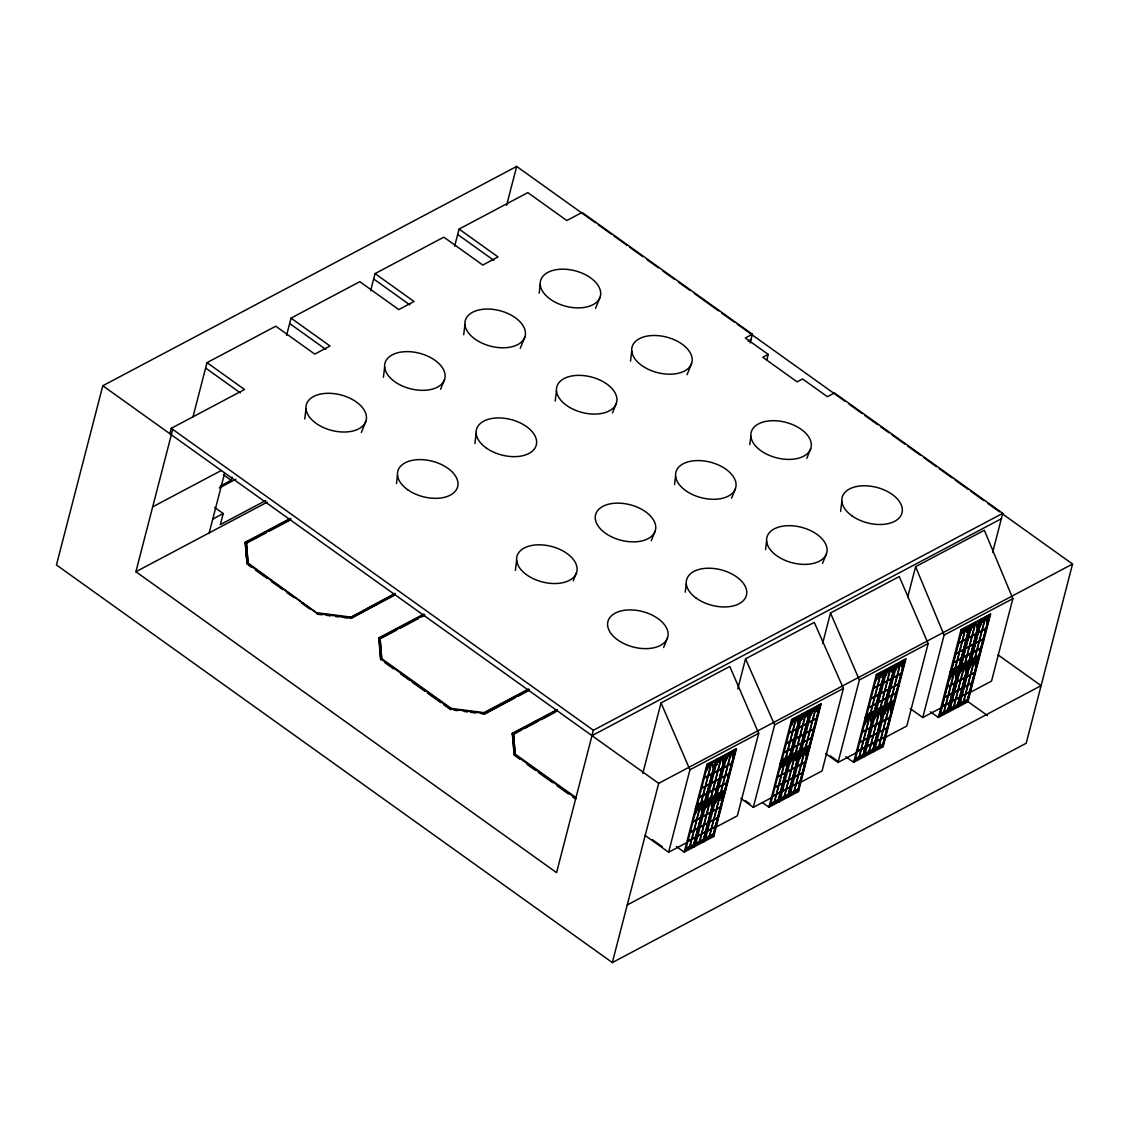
<?xml version="1.0" encoding="UTF-8"?>
<svg xmlns="http://www.w3.org/2000/svg" width="1129" height="1129" viewBox="0 0 1129 1129"><rect width="100%" height="100%" fill="white"/><g stroke="black" fill="none" stroke-linecap="round" stroke-linejoin="round"><path stroke-width="1.5" d="M735.798 749.614L725.128 790.864L715.857 795.776L714.601 798.683L703.931 839.934L694.674 844.845L694.039 846.905L704.764 803.89L706.006 800.997L715.278 796.086L725.947 754.821L736.418 748.767L706.881 764.432L684.202 852.127L676.37 846.538M725.128 790.864L713.782 834.712L704.524 839.623L703.889 841.698L703.931 839.934M725.947 754.821L716.096 760.043L705.343 803.594L714.601 798.683M694.095 845.155L684.823 850.066L684.202 852.127L713.74 836.476L713.782 834.712M715.278 796.086L715.193 798.372L724.451 793.461M820.515 704.708L809.846 745.973L800.588 750.884L799.332 753.777L788.663 795.042L779.391 799.953L778.77 802.013L789.481 758.998L790.737 756.091L799.995 751.18L810.664 709.929L821.136 703.875L791.598 719.526L768.92 807.235L762.4 802.564M809.846 745.973L798.499 789.82L789.242 794.731L788.606 796.792L788.663 795.042M810.664 709.929L800.814 715.151L790.06 758.688L799.332 753.777M778.812 800.249L769.541 805.16L768.92 807.235L798.457 791.584L798.499 789.82M799.995 751.18L799.911 753.466L809.168 748.569M905.232 659.816L894.563 701.067L885.305 705.978L884.049 708.885L873.38 750.136L864.108 755.047L863.487 757.122L874.199 714.107L875.455 711.199L884.727 706.288L895.396 665.037L905.867 658.983L876.316 674.634L853.637 762.343L845.819 756.74M894.563 701.067L883.231 744.928L873.959 749.825L873.338 751.9L873.38 750.136M895.396 665.037L885.545 670.259L874.777 713.796L884.049 708.885M863.53 755.357L854.272 760.269L853.637 762.343L883.188 746.678L883.231 744.928M884.727 706.288L884.628 708.575L893.9 703.663M989.964 614.924L979.295 656.175L970.023 661.086L968.767 663.993L958.098 705.244L948.84 710.155L948.205 712.216L960.172 666.308L969.444 661.396L980.113 620.131L990.585 614.077L961.047 629.742L938.354 717.437L930.536 711.849M979.295 656.175L967.948 700.022L958.69 704.933L958.055 707.008L958.098 705.244M980.113 620.131L970.263 625.353L959.509 668.904L968.767 663.993M948.247 710.466L938.989 715.377L938.354 717.437L967.906 701.786L967.948 700.022M969.444 661.396L969.359 663.683L978.617 658.771M694.899 814.334L695.901 812.725M704.75 809.112L705.752 807.517M706.246 770.486L707.248 769.78M714.601 803.904L715.603 802.296M716.096 765.264L717.098 764.559M725.947 760.043L727.231 757.559M779.631 769.442L780.619 767.833M789.481 764.22L790.469 762.611M799.318 758.998L800.32 757.39M800.814 720.373L801.816 719.667M810.664 715.151L811.963 712.667M864.348 724.55L865.35 722.941M874.199 719.328L877.416 714.601M875.695 680.688L880.324 674.168M884.049 714.107L885.037 712.498M885.531 675.481L886.533 673.872M949.066 679.644L952.904 673.745M958.916 674.422L959.918 672.828M960.412 635.796L961.71 633.298M968.767 669.215L969.755 667.606M970.263 630.575L971.25 629.869M980.099 625.353L981.101 623.744M698.032 810.001L696.974 810.749M705.625 807.602L708.589 803.213M719.215 760.932L718.171 761.68M716.675 800.306L719.244 797.384M729.066 755.71L727.132 757.573M782.75 765.095L780.816 766.958M793.038 721.995L794.096 721.248M792.6 760.029L794.11 757.7M804.046 715.645L800.898 720.274M801.392 755.414L803.156 753.099M813.797 710.818L812.739 711.552M867.58 719.808L866.112 721.276M887.168 709.774L885.799 710.833M888.664 671.134L887.606 671.882M966.339 668.848L965.972 668.086L964.674 669.102L963.559 667.902L960.68 671.162M975.258 663.16L974.369 663.866L974.637 663.005L973.367 662.836L970.841 665.616M704.03 804.85L693.333 846.228L685.557 850.335L696.254 808.971L704.03 804.85L693.333 846.228L689.593 848.077L691.865 839.313L695.52 837.379M704.665 802.366L715.363 761.002L707.601 765.123L696.889 806.487L704.665 802.366L715.363 761.002M713.881 799.628L703.169 841.006L695.408 845.127L706.105 803.749L713.881 799.628L703.169 841.006L699.444 842.869L701.702 834.091L705.357 832.158M714.516 797.159L725.213 755.781L717.437 759.902L706.74 801.265L714.516 797.159L725.213 755.781M713.02 835.785L723.717 794.407L715.955 798.528L705.244 839.905L713.02 835.785L723.717 794.407M735.064 750.559L724.366 791.937L716.59 796.058L727.288 754.68L735.064 750.559L724.366 791.937L720.627 793.8L722.899 785.022L726.554 783.089M778.05 801.322L788.748 759.958L780.972 764.079L770.274 805.443L778.05 801.322L788.748 759.958M789.383 757.474L800.094 716.096L792.318 720.217L781.621 761.595L789.383 757.474L800.094 716.096M787.901 796.1L798.598 754.736L790.822 758.857L780.125 800.221L787.901 796.1L798.598 754.736M799.233 752.253L809.93 710.889L802.169 714.996L791.457 756.374L799.233 752.253L809.93 710.889M808.449 749.515L797.737 790.893L789.975 795.014L800.673 753.636L808.449 749.515L797.737 790.893L794.012 792.756L796.27 783.978L799.939 782.044M809.084 747.031L819.781 705.667L812.005 709.788L801.308 751.152L809.084 747.031L819.781 705.667M862.768 756.43L873.465 715.052L865.689 719.173L854.992 760.551L862.768 756.43L873.465 715.052M884.811 671.205L874.114 712.582L866.338 716.689L877.035 675.325L884.811 671.205L874.114 712.582L870.374 714.431L872.646 705.667L876.302 703.734M872.618 751.208L883.315 709.845L875.539 713.951L864.842 755.329L872.618 751.208L883.315 709.845M883.965 707.361L894.662 665.983L886.886 670.104L876.189 711.482L883.965 707.361L894.662 665.983M882.469 745.987L893.166 704.623L885.39 708.744L874.693 750.108L882.469 745.987L893.166 704.623M893.801 702.139L904.512 660.761L896.736 664.882L886.039 706.26L893.801 702.139L904.512 660.761M958.196 670.16L947.485 711.538L939.723 715.645L950.42 674.281L958.196 670.16L947.485 711.538L943.759 713.387L946.017 704.623L949.687 702.69M958.831 667.676L969.529 626.313L961.753 630.434L951.055 671.797L958.831 667.676L969.529 626.313M957.336 706.317L968.033 664.939L960.271 669.06L949.56 710.437L957.336 706.317L968.033 664.939M979.379 621.091L968.682 662.455L960.906 666.576L971.603 625.212L979.379 621.091L968.682 662.455L964.942 664.318L967.214 655.554L970.869 653.62M967.186 701.095L977.883 659.717L970.107 663.838L959.41 705.216L967.186 701.095L977.883 659.717M978.533 657.247L989.23 615.869L981.454 619.99L970.757 661.368L978.533 657.247L989.23 615.869M705.427 801.308L696.17 806.205L695.492 808.801L704.764 803.89M706.881 764.432L716.096 760.043M790.145 756.402L780.887 761.313L780.21 763.91L789.481 758.998M791.598 719.526L800.814 715.151M874.876 711.51L865.604 716.421L864.941 719.018L874.199 714.107M876.316 674.634L885.545 670.259M959.594 666.618L950.336 671.515L949.658 674.112L958.916 669.201M961.047 629.742L970.263 625.353M304.745 418.958L306.001 408.783M383.394 377.269L384.65 367.108M396.462 483.565L397.507 475.097M463.709 334.706L464.965 324.545M474.9 443.584L476.17 433.409M539.182 293.131L540.226 284.649M515.374 570.47L516.63 560.294M555.214 401.021L556.484 390.846M630.49 361.139L631.746 350.964M674.549 484.524L675.594 476.057M685.247 592.189L686.291 583.707M749.811 444.643L750.87 436.175M765.561 549.625L766.605 541.158M840.611 511.437L841.867 501.262M689.438 848.288L689.763 846.44M700.784 804.427L701.095 802.592M699.288 843.067L699.599 841.218M710.635 799.205L710.945 797.37M709.139 837.845L709.449 836.01M720.471 793.997L720.796 792.149M774.155 803.382L774.48 801.548M785.502 759.535L785.826 757.686M784.006 798.161L784.33 796.326M795.352 754.313L795.663 752.479L795.183 754.398M793.856 792.953L794.181 791.104M805.203 749.091L805.513 747.257M858.887 758.49L859.197 756.642M870.219 714.643L870.544 712.794M868.737 753.269L869.048 751.434L868.568 753.353M880.07 709.421L880.394 707.573M878.574 748.047L878.898 746.213M889.92 704.2L890.231 702.365M943.604 713.584L943.929 711.75M954.951 669.737L955.261 667.902M953.455 708.377L953.765 706.528M964.787 664.515L965.112 662.681M963.305 703.155L963.616 701.307L963.136 703.24M974.637 659.308L974.962 657.459M696.254 808.971L703.48 805.584M707.601 765.123L714.826 761.736M706.105 803.749L713.33 800.362M717.437 759.902L724.663 756.515M715.955 798.528L723.181 795.141M727.288 754.68L734.513 751.293M780.972 764.079L788.197 760.678M792.318 720.217L799.544 716.83M790.822 758.857L798.048 755.47M802.169 714.996L809.394 711.609M800.673 753.636L807.898 750.249M812.005 709.788L819.245 706.401M865.689 719.173L872.929 715.786M877.035 675.325L884.261 671.938M875.539 713.951L882.765 710.564M886.886 670.104L894.112 666.717M885.39 708.744L892.616 705.357M896.736 664.882L903.962 661.495M942.136 706.683L945.622 704.835L943.364 713.599L939.864 715.447L950.42 674.281M953.807 661.326L953.398 662.751L956.969 660.987L954.697 669.751L951.211 671.6L961.753 630.434M951.987 701.462L955.473 699.613L953.201 708.391L949.715 710.24L960.271 669.06M963.319 657.614L966.819 655.766L964.547 664.529L961.061 666.378L971.603 625.212M961.837 696.24L965.323 694.391L963.051 703.169L959.565 705.018L970.107 663.838M973.17 652.393L976.67 650.544L974.398 659.308L970.912 661.171L981.454 619.99M685.698 850.137L689.198 848.288L689.607 846.524M700.615 804.511L700.94 802.677M699.119 843.151L699.444 841.303M706.895 801.068L710.381 799.219L710.79 797.455M705.399 839.708L708.885 837.859L709.294 836.081M716.746 795.86L720.231 793.997L720.641 792.233M774 803.467L774.325 801.632M785.332 759.619L785.657 757.771M780.28 800.024L783.766 798.175L784.175 796.411M793.687 793.038L794.012 791.189M805.033 749.19L805.358 747.342M858.717 758.575L859.042 756.726M870.064 714.728L870.388 712.879M879.9 709.506L880.239 707.657M874.848 749.91L878.334 748.061L878.743 746.297M889.751 704.284L890.075 702.436M943.435 713.683L943.759 711.834M954.781 669.822L955.106 667.987M953.285 708.462L953.61 706.613M964.632 664.614L964.956 662.765M974.468 659.392L974.807 657.544M700.714 808.858L699.514 807.955M711.99 773.704L708.32 775.637L711.341 763.98L711.849 765.137L712.117 764.291L710.113 764.658M708.631 803.298L710.085 802.423L710.353 803.777L711.806 802.775M795.282 758.73L794.082 757.841L791.542 760.636M816.408 709.068L816.422 709.816L817.721 708.814M816.465 709.661L815.307 708.631L813.783 710.451M953.666 673.265L954.414 672.955L954.824 674.323L956.122 673.307M966.142 639L962.487 640.947L965.507 629.29L966.015 630.448L966.283 629.587L965.055 629.276L963.531 631.083M697.92 810.072L699.543 807.814M709.478 765.758L707.121 768.962M719.102 761.002L720.739 758.744M728.953 755.795L730.576 753.523L731.747 754.567M782.849 764.714L781.705 765.843M802.55 754.271L802.239 755.174M887.055 709.845L888.678 707.587L889.92 707.911L889.638 708.758L889.144 707.601L886.124 719.258L889.779 717.324M963.418 631.534L964.279 629.968M973.269 626.313L974.087 624.676M983.119 621.105L984.742 618.833L985.984 619.158C984.94 621.402 987.55 617.648 987.649 619.68L987.24 620.625M595.463 222.78L516.673 166.429L102.795 385.751L56.45 564.966L612.327 962.571L1026.205 743.249L1072.55 564.034L1002.354 513.822M169.858 433.719L171.255 428.328L244.527 389.491L207.002 362.649L192.96 416.954M454.62 246.277L459.066 229.074L527.822 192.636L566.814 220.522L582.07 212.435L752.38 334.255L745.309 337.994L768.242 354.407L762.795 357.286L797.145 381.856L802.592 378.977L827.402 396.716L834.458 392.963L1002.75 513.328L593.388 730.265L556.569 872.632L135.903 571.726L172.723 429.373M209.175 532.902L224.643 473.122M220.282 486.049L231.177 480.277L231.995 477.13M214.679 507.429L223.203 513.526L220.338 524.604L265.767 500.528M286.583 335.327L291.028 318.124L359.784 281.685L398.777 309.572L414.033 301.485L375.054 273.599L370.594 290.802M246.418 557.543L245.261 542.245L290.209 518.437M246.404 542.668L248.098 563.893L246.404 542.668L291.084 519.001M245.261 542.245L247.011 564.034L246.715 560.788M332.97 615.503L317.475 613.527L248.267 563.202M336.414 615.954L350.173 617.718L395.037 593.346M394.261 594.785L350.696 618.466L394.077 595.477M378.921 637.843L380.671 659.646L378.921 637.843L423.869 614.035M380.064 638.28L381.757 659.491L380.064 638.28L424.744 614.599M506.625 205.28L516.673 166.429M528.697 688.944L484.016 712.625L451.318 708.433L450.739 709.76L443.598 704.651M484.016 712.625L483.833 713.316L528.513 689.636M480.996 713.641L484.355 714.078L529.473 689.565M519.848 759.196L514.132 755.103L512.383 733.3L557.317 709.492M513.512 733.737L515.205 754.948L513.512 733.737L556.668 710.875M750.122 342.99L752.38 334.255M642.824 773.309L661.029 702.901L729.786 666.463L758.688 733.342L737.364 815.801L716.209 827.021M766.845 359.798L768.242 354.407M612.327 962.571L658.687 783.357L1072.55 564.034M644.927 835.305L668.608 852.24L689.932 769.78L661.029 702.901M689.198 848.288L691.456 839.524L687.97 841.373M699.627 807.927L696.593 819.696L693.093 821.545M699.994 807.842L696.988 819.485L700.643 817.551M694.039 846.905L716.732 759.21M737.759 688.916L745.535 658.842L814.291 622.404L843.405 688.436L822.081 770.909L800.927 782.115M710.381 799.219L712.653 790.455L709.167 792.304L709.492 790.794M720.824 758.857L717.776 770.627L714.29 772.476M721.191 758.773L718.171 770.415L721.826 768.482M703.889 841.698L726.568 753.989M708.885 837.859L711.157 829.081L707.671 830.93M719.328 797.497L716.28 809.253L712.794 811.102M720.231 793.997L722.504 785.234L719.004 787.082M719.695 797.399L716.675 809.056L720.344 807.108M713.74 836.476L736.418 748.767M740.793 798.386L753.325 807.348L774.649 724.874L745.535 658.842M778.77 802.013L801.449 714.318M822.618 643.488L830.507 612.991L899.263 576.552L928.137 643.544L906.799 726.018L885.644 737.223M783.766 798.175L786.038 789.411L782.538 791.26L782.877 789.75M794.209 757.813L791.161 769.583L787.675 771.432M794.562 757.728L791.556 769.371L795.211 767.438M805.908 713.867L802.902 725.524L806.558 723.576M788.606 796.792L811.299 709.097M815.392 708.744L812.344 720.514L808.858 722.362M798.457 791.584L821.136 703.875M825.511 753.48L838.043 762.442L859.381 679.983L830.507 612.991M869.076 718.129L866.028 729.899L862.542 731.747M880.422 674.281L877.374 686.051L873.888 687.9M869.443 718.044L866.423 729.687L870.092 727.753M880.789 674.196L877.769 685.839L881.424 683.906M863.487 757.122L886.166 669.412M907.73 597.058L915.591 566.687L984.347 530.249L1012.854 598.652L991.53 681.112L970.361 692.331M873.338 751.9L896.017 664.191M878.334 748.061L880.606 739.297L877.106 741.146L877.445 739.636M901.196 664.769L899.982 663.88L897.075 675.608L893.575 677.471M900.476 663.753L897.47 675.41L901.125 673.463M883.188 746.678L905.867 658.983M910.242 708.589L922.774 717.55L944.098 635.077L915.591 566.687M953.793 673.237L950.759 685.007L947.259 686.855M954.16 673.152L951.154 684.795L954.809 682.862M948.205 712.216L970.884 624.52M992.673 552.25L1002.75 513.328M974.99 624.168L971.942 635.937L968.456 637.786M975.357 624.083L972.337 635.726L975.992 633.792M958.055 707.008L980.734 619.299M967.906 701.786L990.585 614.077M696.889 806.487L697.44 804.525L704.75 800.659M685.557 850.335L686.107 848.373L693.418 844.506M706.74 801.265L707.29 799.304L714.601 795.437M695.408 845.127L695.944 843.165L703.268 839.284M716.59 796.058L717.141 794.096L724.451 790.215M705.244 839.905L705.794 837.944L713.105 834.063M781.621 761.595L782.157 759.634L789.481 755.753M770.274 805.443L770.825 803.481L778.135 799.6M791.457 756.374L792.008 754.412L799.318 750.531M780.125 800.221L780.675 798.259L787.986 794.393M801.308 751.152L801.858 749.19L809.168 745.323M789.975 795.014L790.512 793.038L797.836 789.171M866.338 716.689L866.889 714.728L874.199 710.861M854.992 760.551L855.542 758.589L862.852 754.708M876.189 711.482L876.739 709.52L884.049 705.639M864.842 755.329L865.393 753.368L872.703 749.487M886.039 706.26L886.575 704.298L893.9 700.417M874.693 750.108L875.243 748.146L882.553 744.279M951.055 671.797L951.606 669.836L958.916 665.955M939.723 715.645L940.259 713.683L947.584 709.816M960.906 666.576L961.456 664.614L968.767 660.747M949.56 710.437L950.11 708.476L957.42 704.595M970.757 661.368L971.307 659.407L978.617 655.526M959.41 705.216L959.96 703.254L967.271 699.373M699.232 797.441L699.641 796.016M687.9 841.288L688.309 839.863M697.736 836.081L698.145 834.656M718.933 787.012L719.342 785.586M707.587 830.859L707.996 829.434M784.359 751.124L783.949 752.549L787.52 750.771L785.262 759.549L781.762 761.398M773.026 794.971L772.617 796.397L776.187 794.633L773.915 803.396L770.43 805.245M793.8 747.327L794.209 745.902M804.06 740.68L803.65 742.106L807.221 740.342L804.949 749.106L801.463 750.954M792.304 785.967L792.713 784.528M868.681 707.657L869.09 706.218M857.744 750.079L857.334 751.505L860.905 749.727L858.633 758.505L855.147 760.353M878.531 702.436L878.941 701.01M867.185 746.283L867.594 744.858M888.368 697.214L888.777 695.789M942.052 706.599L942.461 705.173M963.249 657.53L963.658 656.104M951.902 701.391L952.311 699.966M973.099 652.322L973.508 650.883M961.753 696.17L962.162 694.744M713.796 764.799L712.568 767.085L713.881 766.379M702.224 810.467L701.222 810.932L702.323 808.745L701.377 808.42M702.139 809.592L702.45 808.66M723.407 761.398L722.659 761.609L723.082 759.083M712.06 805.245L711.072 805.711L712.173 803.538L711.228 803.199M711.99 804.37L712.3 803.439M721.741 799.163L721.925 797.61L720.33 798.401M798.104 720.852L798.386 720.006C798.344 717.903 796.086 721.727 796.834 719.385L794.844 719.766M786.772 764.714L786.955 763.148L785.389 764.107M817.975 711.27L817.227 711.496L817.65 708.97M892.672 670.739L892.87 669.187L892.009 669.553M881.34 714.601L881.41 713.175L880.662 713.415M902.932 664.572L901.704 666.844L903.017 666.152M968.033 631.69L966.72 632.395L967.398 629.615M967.652 631.055L967.962 630.109M956.616 673.971L955.388 676.243L956.376 675.777M977.883 626.482L976.571 627.174C979.69 623.518 975.668 625.381 976.133 624.379L974.129 624.76M977.502 625.833L977.813 624.901M966.466 668.749L965.239 671.021L966.226 670.555M975.908 664.473L976.091 662.921L975.23 663.302M976.317 663.527L975.075 665.8L976.077 665.334M695.774 812.809L696.198 811.85M716.971 763.74L717.395 762.781M716.308 800.574L715.603 803.199M791.838 724.07L792.671 722.264M780.492 767.918L781.381 766.168M801.689 718.848L802.902 716.647M790.342 762.696L790.766 761.736M800.616 756.515L800.32 758.293M876.979 678.204L875.779 680.589M886.406 673.957L887.239 672.15M896.68 667.761L895.466 670.146L897.089 666.929M885.334 711.609L885.037 713.401M971.123 629.051L972.351 626.849M959.791 672.912L961.005 670.697M980.974 623.829L982.202 621.627M969.642 667.691L970.065 666.717M361.308 432.534L365.838 421.315A30.892 18.332 14.5 0 0 326.718 393.329A30.892 18.332 14.5 0 0 316.064 423.333A30.892 18.332 14.5 0 0 365.838 421.315M440.606 389.251L444.501 379.626A30.892 18.332 14.5 0 0 405.382 351.655A30.892 18.332 14.5 0 0 394.727 381.658A30.892 18.332 14.5 0 0 444.501 379.626M520.271 348.296L524.816 337.077A30.892 18.332 14.5 0 0 485.696 309.092A30.892 18.332 14.5 0 0 475.041 339.095A30.892 18.332 14.5 0 0 524.816 337.077M595.533 308.4L600.078 297.181A30.892 18.332 14.5 0 0 560.958 269.21A30.892 18.332 14.5 0 0 550.303 299.199A30.892 18.332 14.5 0 0 600.078 297.181M612.426 413.002L616.321 403.378A30.892 18.332 14.5 0 0 577.201 375.392A30.892 18.332 14.5 0 0 566.546 405.396A30.892 18.332 14.5 0 0 616.321 403.378M573.236 580.842L576.482 572.826A30.892 18.332 14.5 0 0 537.348 544.841A30.892 18.332 14.5 0 0 526.707 574.844A30.892 18.332 14.5 0 0 576.482 572.826M687.053 374.715L691.583 363.496A30.892 18.332 14.5 0 0 652.463 335.511A30.892 18.332 14.5 0 0 641.808 365.514A30.892 18.332 14.5 0 0 691.583 363.496M651.235 540.763L655.13 531.152A30.892 18.332 14.5 0 0 616.011 503.167A30.892 18.332 14.5 0 0 605.356 533.17A30.892 18.332 14.5 0 0 655.13 531.152M663.598 647.538L667.479 637.927A30.892 18.332 14.5 0 0 628.359 609.942A30.892 18.332 14.5 0 0 617.704 639.945A30.892 18.332 14.5 0 0 667.479 637.927M731.55 498.199L735.445 488.589A30.892 18.332 14.5 0 0 696.325 460.604A30.892 18.332 14.5 0 0 685.67 490.607A30.892 18.332 14.5 0 0 735.445 488.589M806.826 458.318L810.707 448.707A30.892 18.332 14.5 0 0 771.587 420.722A30.892 18.332 14.5 0 0 760.932 450.725A30.892 18.332 14.5 0 0 810.707 448.707M822.561 563.3L826.456 553.676A30.892 18.332 14.5 0 0 787.336 525.705A30.892 18.332 14.5 0 0 776.681 555.694A30.892 18.332 14.5 0 0 826.456 553.676M710.07 764.587L709.167 766.662M717.296 762.795L717.79 761.934M719.215 760.565L719.921 759.365M696.099 811.864L696.607 811.003M698.032 809.634L698.738 808.435M706.048 806.628L707.798 805.104M715.899 801.407L716.689 800.179M794.082 720.881L794.802 719.681M803.933 715.659L805.457 713.853L806.628 714.883M811.864 712.681L814.531 709.337M782.75 764.728L783.455 763.543M790.667 761.75L791.175 760.89M800.517 756.529L802.366 754.991M898.501 665.545L899.22 664.36M867.467 719.836L868.991 718.03M875.398 716.844L875.892 715.998M878.023 713.429L877.487 715.306L876.273 715.73M885.235 711.623L886.138 710.381M887.168 709.393L887.874 708.208M961.612 633.313L963.545 631.45L962.176 632.522M972.013 627.301L970.347 630.476M950.83 676.37L950.068 678.938M969.966 666.731L970.46 665.884M971.886 664.501L973.41 662.695L970.446 674.563L966.96 676.412M713.486 765.744L712.808 766.831L713.556 766.605M723.237 760.537L722.405 761.863L723.717 761.172M721.84 799.163L720.923 800.489L721.911 800.024M817.805 710.423L816.973 711.75L818.285 711.058M786.871 764.7L785.939 766.041L786.941 765.561M892.771 670.725L891.854 672.065L893.166 671.374M902.621 665.517L901.944 666.604L902.692 666.378M870.911 720.895L871.898 718.863C871.757 716.76 869.443 720.697 870.219 718.34L868.215 718.721M987.339 620.611L986.421 621.952L987.734 621.26M955.628 675.989L956.305 674.902M965.478 670.767L966.156 669.68M708.32 766.887L706.331 770.387M717.846 761.99L719.145 761.256M792.727 722.32L793.969 721.53M887.295 672.207L890.174 668.961L891.346 669.991M866.437 720.81L865.35 723.844M981.863 622.093L983.161 621.345M733.257 756.176L732.509 756.388M798.288 721.713L797.526 721.939M808.124 716.492L807.376 716.717L808.138 714.078L807.291 714.459M883.005 676.821L882.257 677.033M892.856 671.6L892.093 671.826M796.792 760.353L795.79 760.819L797.018 758.533C796.891 756.472 794.534 760.283 795.225 758.138L794.717 757.686M806.642 755.132L805.64 755.597L806.656 752.718L805.076 753.678L804.667 752.309L803.199 753.184M967.722 631.915L966.974 632.141M871.659 720.669L870.671 721.135L871.771 718.961L870.826 718.623M977.573 626.708L976.825 626.92M881.509 715.447L880.507 715.927L881.749 713.641C881.608 711.566 879.054 715.518 880.07 713.119L878.066 713.5M987.423 621.486L986.661 621.698M891.36 710.226L890.358 710.706L891.585 708.419L890.513 708.193M712.004 765.152L712.738 764.446M722.588 759.224L720.697 758.886M731.705 754.722L732.425 754.003M797.455 719.54L796.693 720.09M807.306 714.332L806.416 715.024L806.064 713.838M879.562 674.874L881.029 673.999L881.283 675.34L882.172 674.648M881.495 675.213L883.019 674.394L882.003 677.287L883.315 676.596M891.289 670.146L892.023 669.426M805.132 753.523L806.374 752.662M966.17 630.462L967.468 629.46M985.871 620.033L987.522 619.765M889.807 708.772L890.527 708.066M965.408 668.382L964.519 669.074M729.814 754.228L730.675 753.636L727.626 765.406L724.141 767.254M804.695 714.544L805.414 713.994L802.493 725.735L799.007 727.584M718.467 798.076L719.935 797.201L720.203 798.556L722.024 798.316M900.025 663.739L898.303 666.435M783.498 763.613L784.965 762.752L785.431 763.952M983.98 619.539L984.827 618.946L981.793 630.716L978.307 632.565M952.947 673.83L953.709 673.124M207.002 362.649L275.772 326.21L314.751 354.097L330.021 346.01L291.028 318.124M375.054 273.599L443.81 237.161L482.789 265.047L498.058 256.96L459.066 229.074M152.683 506.85L221.383 470.44M219.252 487.996L235.919 479.176M212.76 519.058L223.203 513.526M135.903 571.726L267.234 502.137M245.092 542.936L290.026 519.114M246.221 543.359L266.261 532.747M269.337 531.11L289.363 520.497M748.16 341.141L750.983 339.646M350.173 617.718L394.854 594.037M378.751 638.534L423.685 614.726M379.88 638.972L396.829 629.982M399.92 628.359L418.407 618.551M421.484 616.928L424.56 615.291M484.355 714.078L515.346 697.651M518.451 696.014L529.289 690.256M512.199 733.991L557.147 710.183M513.342 734.429L521.048 730.336M524.124 728.713L537.997 721.36M541.073 719.723L554.946 712.385M591.991 735.656L1001.352 518.719M689.932 769.78L758.688 733.342M774.649 724.874L843.405 688.436M859.381 679.983L928.137 643.544M944.098 635.077L1012.854 598.652M961.668 630.913L968.992 627.032M971.519 625.692L978.829 621.825M981.369 620.484L988.679 616.603M898.359 666.279L897.456 666.66M973.17 626.75L972.337 626.99M791.965 724.889L790.963 725.594L791.965 723.985M716.181 765.166L717.084 763.656M726.032 759.944L726.935 758.448M733.568 755.95L732.255 756.642L733.483 754.37L732.411 754.13M798.598 721.487L797.286 722.179L797.949 719.399M808.449 716.266L807.136 716.971L807.799 714.177M810.749 715.052L811.652 713.542M885.616 675.368L886.674 674.817M960.497 635.698L961.4 634.188M980.198 625.254L981.242 624.69M704.44 777.698L707.925 775.849L710.847 764.107M731.677 763.26L728.022 765.194L731.042 753.551L731.691 753.974M789.157 732.792L792.657 730.943L795.564 719.215M796.707 728.798L793.052 730.731L796.058 719.088L796.707 719.512M816.394 718.369L812.739 720.302L815.914 708.617M883.725 682.678L887.225 680.829L890.146 669.102M891.275 678.684L887.62 680.618L890.626 668.975L891.289 669.398M958.606 643.008L962.091 641.159L965.013 629.417M985.843 628.571L982.188 630.504L985.194 618.861L985.857 619.271M704.369 777.966L707.855 776.117L705.216 786.349L701.73 788.197M711.919 773.972L708.25 775.905L705.611 786.137L709.266 784.203M714.22 772.744L717.705 770.895L715.066 781.127L711.566 782.976M721.756 768.75L718.1 770.698L715.461 780.915L719.117 778.982M724.07 767.537L727.556 765.688L724.903 775.919L721.417 777.768M731.606 763.529L727.951 765.476L725.312 775.708L728.967 773.76M789.086 733.074L792.586 731.225L789.933 741.457L786.447 743.305M796.637 729.08L792.981 731.013L790.328 741.245L793.983 739.312M798.937 727.852L802.423 726.003L799.784 736.235L796.298 738.084M806.487 723.858L802.832 725.792L800.179 736.023L803.834 734.09M808.787 722.631L812.273 720.782L809.634 731.013L806.134 732.862M816.323 718.637L812.668 720.57L810.029 730.802L813.684 728.868M873.818 688.182L877.304 686.333L874.65 696.551L871.165 698.399M881.354 684.174L877.699 686.122L875.06 696.353L878.715 694.406M883.654 682.96L887.154 681.112L884.501 691.343L881.015 693.192M891.204 678.966L887.549 680.9L884.896 691.131L888.551 689.184M893.505 677.739L897.005 675.89L894.351 686.122L890.866 687.97M901.055 673.745L897.4 675.678L894.747 685.91L898.402 683.976M958.535 643.276L962.021 641.427L959.382 651.659L955.882 653.508M966.071 639.282L962.416 641.216L959.777 651.447L963.432 649.514M968.386 638.054L971.871 636.206L969.232 646.437L965.732 648.286M975.922 634.061L972.267 636.008L969.628 646.225L973.283 644.292M978.236 632.847L981.722 630.998L979.069 641.216L975.583 643.078M985.772 628.839L982.117 630.786L979.464 641.018L983.133 639.07M701.659 788.479L705.145 786.631L702.873 795.395L699.387 797.243M709.195 784.472L705.54 786.419L703.268 795.183L706.923 793.25M711.496 783.258L714.996 781.409L712.724 790.173L709.238 792.022M719.046 779.264L715.391 781.197L713.119 789.961L716.774 788.028M721.346 778.036L724.832 776.187L722.574 784.965L719.074 786.814M728.897 774.042L725.241 775.976L722.969 784.754L726.624 782.806L726.653 781.705M786.377 743.574L789.863 741.725L787.59 750.503L784.105 752.351M793.913 739.58L790.258 741.513L787.986 750.291L791.655 748.358M796.227 738.366L799.713 736.503L797.441 745.281L793.955 747.13M803.763 734.358L800.108 736.306L797.836 745.069L801.491 743.136M806.064 733.144L809.564 731.296L807.291 740.059L803.806 741.908M813.614 729.136L809.959 731.084L807.687 739.848L811.342 737.914M871.094 698.682L874.58 696.833L872.322 705.597L868.822 707.446M878.644 694.688L874.989 696.621L872.717 705.385L876.372 703.452L876.4 702.351M880.945 693.46L884.43 691.611L882.158 700.389L878.672 702.238M888.481 689.466L884.826 691.4L882.568 700.178L886.223 698.23M890.795 688.238L894.281 686.39L892.009 695.168L888.523 697.016M898.331 684.245L894.676 686.178L892.404 694.956L896.059 693.023L896.101 691.908M955.811 653.79L959.311 651.941L957.039 660.705L953.553 662.554M963.362 649.782L959.706 651.729L957.434 660.493L961.089 658.56M965.662 648.568L969.148 646.719L966.89 655.483L963.39 657.332M973.212 644.574L969.557 646.508L967.285 655.272L970.94 653.338L970.968 652.237M975.512 643.347L978.998 641.498L976.74 650.262L973.24 652.125M983.063 639.353L979.393 641.286L977.135 650.064L980.791 648.117L980.819 647.016M708.673 786.885L710.748 785.784M718.524 781.663L720.598 780.562M728.374 776.442L729.405 775.891M793.391 741.979L795.465 740.878M803.241 736.757L805.316 735.671M813.092 731.55L814.122 730.999M878.122 697.087L880.197 695.986M887.958 691.865L890.033 690.765M897.809 686.644L898.853 686.093M962.839 652.195L964.914 651.094M972.69 646.973L974.764 645.873M982.54 641.752L983.571 641.201M699.317 797.526L702.802 795.677L700.53 804.441L697.045 806.289M706.853 793.518L703.198 795.465L700.926 804.229L704.595 802.296M716.703 788.31L713.048 790.244L710.776 799.007L714.431 797.074M791.584 748.626L787.915 750.559L785.657 759.337L789.312 757.404M793.885 747.398L797.37 745.549L795.098 754.327L791.612 756.176M801.421 743.404L797.766 745.352L795.508 754.116L799.163 752.182M811.271 738.183L807.616 740.13L805.344 748.894L808.999 746.961M868.751 707.728L872.251 705.879L869.979 714.643L866.493 716.492M878.602 702.506L882.088 700.657L879.83 709.435L876.33 711.284M886.152 698.512L882.497 700.446L880.225 709.224L883.88 707.276M888.452 697.285L891.938 695.436L889.68 704.214L886.18 706.062M895.989 693.291L892.333 695.224L890.075 704.002L893.731 702.069M961.019 658.828L957.364 660.775L955.092 669.539L958.747 667.606M980.72 648.399L977.065 650.332L974.793 659.11L978.448 657.163M695.535 808.279L725.086 792.629M780.252 763.387L809.803 747.723M864.983 718.481L894.521 702.831M949.701 673.59L979.238 657.939M950.336 674.761L957.646 670.894M960.186 669.553L967.497 665.673M970.023 664.332L977.347 660.451M702.944 816.323L706.444 814.475L709.351 802.747M710.494 812.33L706.839 814.263L709.845 802.62L710.494 803.044M777.825 776.653L781.31 774.804L784.232 763.063M785.361 772.645L781.705 774.593L784.726 762.936L785.375 763.359M797.511 766.21L801.011 764.361L803.919 752.62M805.062 762.216L801.407 764.15L804.568 752.464M872.392 726.54L875.878 724.691L878.799 712.949M879.928 722.532L876.273 724.479L879.293 712.822L879.943 713.246M882.243 721.318L885.729 719.469L888.65 707.728M957.11 681.634L960.596 679.785L963.517 668.058M964.66 677.64L961.005 679.573L964.166 667.888M974.496 672.418L970.841 674.366L973.861 662.709L974.51 663.132M693.023 821.827L696.522 819.964L693.869 830.196L690.383 832.045M700.573 817.819L696.918 819.767L694.264 829.984L697.92 828.051M702.873 816.606L706.373 814.757L703.72 824.989L700.234 826.837M710.423 812.612L706.768 814.545L704.115 824.777L707.77 822.829M712.724 811.384L716.209 809.535L713.57 819.767L710.085 821.616M720.274 807.39L716.605 809.324L713.965 819.555L717.621 817.622M777.754 776.921L781.24 775.073L778.601 785.304L775.101 787.153M785.29 772.928L781.635 774.861L778.996 785.092L782.651 783.159M787.605 771.7L791.09 769.851L788.437 780.083L784.951 781.931M795.141 767.706L791.485 769.639L788.832 779.871L792.502 777.937M797.441 766.492L800.941 764.643L798.288 774.861L794.802 776.71M804.991 762.484L801.336 764.432L798.683 774.663L802.338 772.716M862.471 732.029L865.957 730.181L863.318 740.412L859.832 742.261M870.022 728.036L866.352 729.969L863.713 740.201L867.368 738.253M872.322 726.808L875.808 724.959L873.169 735.191L869.669 737.039M879.858 722.814L876.203 724.747L873.564 734.979L877.219 733.046M882.172 721.586L885.658 719.737L883.005 729.969L879.519 731.818M889.708 717.592L886.053 719.526L883.414 729.757L887.069 727.824M947.189 687.138L950.689 685.275L948.035 695.506L944.55 697.355M954.739 683.13L951.084 685.077L948.431 695.295L952.086 693.361M957.039 681.916L960.525 680.067L957.886 690.299L954.4 692.148M964.589 677.908L960.934 679.856L958.281 690.087L961.936 688.14M966.89 676.694L970.375 674.846L967.736 685.077L964.237 686.926M974.426 672.701L970.771 674.634L968.132 684.866L971.787 682.932M690.313 832.327L693.799 830.478L691.527 839.242L688.041 841.091M697.849 828.333L694.194 830.267L691.936 839.03L695.591 837.097M700.163 827.105L703.649 825.257L701.377 834.035L697.891 835.883M707.7 823.112L704.044 825.045L701.772 833.823L705.442 831.875L705.47 830.775M710.014 821.884L713.5 820.035L711.228 828.813L707.742 830.662M717.55 817.89L713.895 819.823L711.623 828.601L715.278 826.668M775.03 787.435L778.53 785.586L776.258 794.35L772.758 796.199M782.58 783.427L778.925 785.375L776.653 794.139L780.308 792.205M784.881 782.214L788.367 780.365L786.109 789.129L782.609 790.977M792.431 778.22L788.762 780.153L786.504 788.917L790.159 786.984M794.731 776.992L798.217 775.143L795.945 783.907L792.459 785.756M802.267 772.998L798.612 774.931L796.34 783.709L800.009 781.762L800.038 780.661M859.762 742.529L863.248 740.68L860.975 749.458L857.49 751.307M867.298 738.535L863.643 740.469L861.371 749.247L865.026 747.299M869.598 737.308L873.098 735.459L870.826 744.237L867.34 746.086M877.148 733.314L873.493 735.247L871.221 744.025L874.876 742.092M879.449 732.1L882.934 730.251L880.676 739.015L877.177 740.864M886.999 728.092L883.344 730.04L881.072 738.803L884.727 736.87M944.479 697.637L947.965 695.789L945.693 704.552L942.207 706.401M952.015 693.643L948.36 695.577L946.088 704.341L949.757 702.407L949.785 701.307M954.33 692.416L957.815 690.567L955.543 699.345L952.057 701.194M961.866 688.422L958.211 690.355L955.938 699.133L959.594 697.186M964.166 687.194L967.666 685.345L965.394 694.123L961.908 695.972M971.716 683.2L968.061 685.134L965.789 693.912L969.444 691.978L969.472 690.863M697.821 836.152L701.307 834.303L699.049 843.081L695.549 844.929M715.207 826.936L711.552 828.869L709.28 837.647L712.949 835.714M780.238 792.473L776.583 794.421L774.311 803.185L777.966 801.251M790.088 787.266L786.433 789.199L784.161 797.963L787.816 796.03M792.389 786.038L795.874 784.189L793.616 792.953L790.117 794.802M864.955 747.581L861.3 749.515L859.028 758.293L862.697 756.345M867.27 746.354L870.755 744.505L868.483 753.283L864.997 755.132M874.806 742.36L871.151 744.293L868.878 753.071L872.534 751.138M884.656 737.138L881.001 739.086L878.729 747.85L882.384 745.916M959.523 697.468L955.868 699.401L953.61 708.179L957.265 706.232M969.374 692.246L965.718 694.18L963.446 702.958L967.101 701.024M668.608 852.24L686.644 842.686M753.325 807.348L771.361 797.794M838.043 762.442L856.078 752.888M922.774 717.55L940.81 707.996M627.23 904.978L1041.093 685.656L998.121 654.919M976.726 624.662L977.474 624.436M901.859 664.346L902.607 664.106M723.153 758.928L721.699 759.916L721.346 758.73M955.543 673.731L956.489 674.055M701.956 807.997L700.502 808.985L700.149 807.799M786.094 763.529L787.054 763.853M795.945 758.307L796.891 758.632M951.14 676.059L952.184 675.467M317.658 612.835L350.357 617.027M317.263 613.47L350.879 617.775M317.08 614.162L322.132 614.811M327.17 615.446L330.529 615.884M335.567 616.533L338.926 616.956M343.978 617.605L347.337 618.043M450.923 709.068L484.539 713.387M454.098 710.197L457.471 710.621M464.188 711.482L467.547 711.919M470.906 712.343L475.944 712.992M598.328 224.84L611.226 234.056M614.091 236.102L626.99 245.332M629.855 247.378L642.74 256.608M647.044 259.684L658.503 267.869M662.808 270.946L674.267 279.145M678.557 282.222L690.017 290.421M694.321 293.498L718.679 310.912M721.544 312.959L734.429 322.188M737.308 324.235L844.746 401.091M849.05 404.168L861.949 413.397M864.814 415.444L877.699 424.659M880.564 426.72L889.172 432.859M892.037 434.919L904.922 444.134M907.787 446.181L920.685 455.41M923.55 457.457L936.449 466.686M939.314 468.733L952.199 477.948M955.063 480.008L967.962 489.224M970.827 491.27L983.726 500.5M988.016 503.576L999.49 511.776M457.668 234.465L493.881 260.362M967.454 701.236L987.522 715.588M373.657 278.99L409.855 304.886M289.631 323.515L325.829 349.411M830.309 755.894L837.408 760.974M205.619 368.04L240.364 392.892M745.577 800.786L749.854 803.834M171.255 428.328L593.388 730.265M102.795 385.751L658.687 783.357M223.359 474.674L231.177 480.277M652.336 839.581L662.286 846.708M381.927 658.8L451.318 708.433M515.388 754.257L576.284 797.822M247.195 563.343L317.475 613.527M380.854 658.955L451.134 709.125M576.1 798.499L514.302 754.412L512.383 733.3M248.436 565.064L251.301 567.111M255.591 570.173L267.037 578.358M271.327 581.421L282.758 589.606M287.048 592.683L294.203 597.791M301.358 602.914L309.939 609.039M384.961 662.709L393.541 668.848M400.696 673.957L409.277 680.095M412.127 682.142L424.998 691.343M427.863 693.389L440.733 702.605M527.003 764.305L535.583 770.444M538.434 772.49L552.744 782.722M557.034 785.784L568.466 793.969M572.756 797.032L575.621 799.078M900.632 663.711L901.125 664.177C900.392 666.336 903.017 662.398 902.805 664.671M961.118 657.445L961.174 658.63M959.622 696.085L959.678 697.27M886.251 697.129L886.293 698.315M884.755 735.755L884.811 736.941M874.904 740.977L874.961 742.162M865.054 746.198L865.11 747.384M811.37 736.814L811.426 737.985M801.519 742.021L801.576 743.207M791.683 747.243L791.725 748.428M790.187 785.883L790.229 787.054M780.337 791.09L780.393 792.276M716.802 786.927L716.859 788.113M715.306 825.553L715.363 826.738M706.952 792.135L707.008 793.32M695.619 835.996L695.662 837.182M851.943 515.812A30.892 18.332 14.5 0 0 901.718 513.794A30.892 18.332 14.5 0 0 862.598 485.809A30.892 18.332 14.5 0 0 851.943 515.812M486.232 447.959A30.892 18.332 14.5 0 0 536.007 445.941A30.892 18.332 14.5 0 0 496.887 417.956A30.892 18.332 14.5 0 0 486.232 447.959M696.367 598.257A30.892 18.332 14.5 0 0 746.142 596.239A30.892 18.332 14.5 0 0 707.022 568.254A30.892 18.332 14.5 0 0 696.367 598.257M407.583 489.647A30.892 18.332 14.5 0 0 457.358 487.629A30.892 18.332 14.5 0 0 418.238 459.644A30.892 18.332 14.5 0 0 407.583 489.647"/></g></svg>
